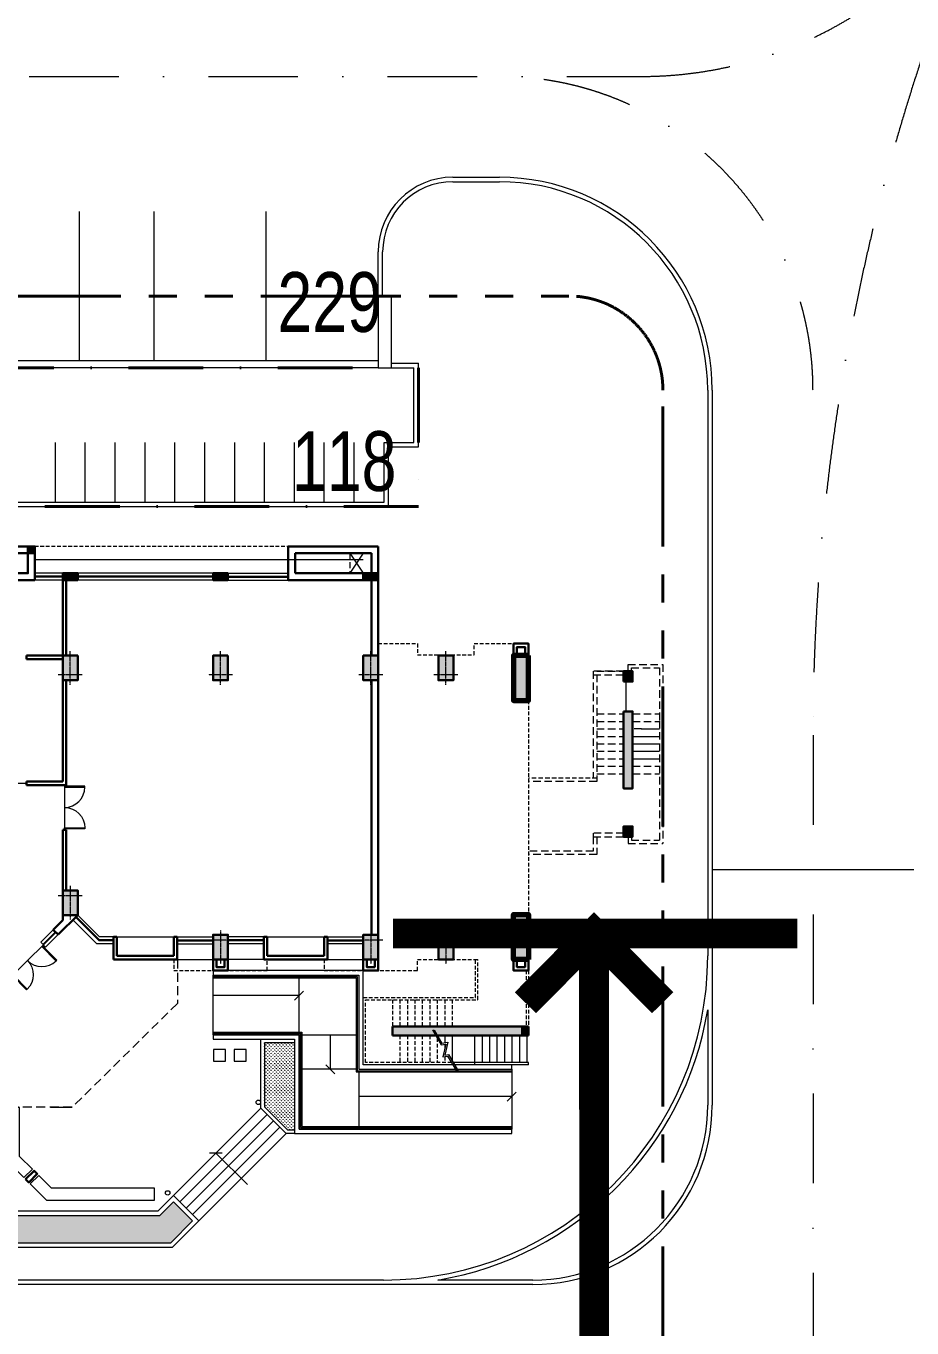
# Model space of a CAD drawing. Header units: inches. Extents: x 5542223 to 12533222, y 497239 to 5189502.
# Drawn here: x 6886902 to 6916560, y 2153413 to 2196995 of the extents above; entities that cross this region are included whole.
import ezdxf

# ---------------------------------------------------------------- set-up
doc = ezdxf.new("R2010")
doc.units = ezdxf.units.IN
doc.header["$MEASUREMENT"] = 0
for name, pattern in [('CENTER2', [1.125, 0.75, -0.125, 0.125, -0.125]), ('DASHDOT', [1, 0.5, -0.25, 0, -0.25]), ('DASHED2', [0.375, 0.25, -0.125]), ('HIDDEN', [0.375, 0.25, -0.125]), ('HIDDENX2', [0.75, 0.5, -0.25]), ('PHANTOM2', [1.25, 0.625, -0.125, 0.125, -0.125, 0.125, -0.125])]:
    doc.linetypes.add(name, pattern=pattern)
doc.layers.get('0').update_dxf_attribs({"color": 1})
for name, color, linetype, lineweight in [('Area_parking', 7, 'DASHDOT', 40), ('c_b', 253, 'Continuous', 15), ('CILL', 7, 'Continuous', 20), ('col', 7, 'Continuous', 30), ('DOOR', 7, 'Continuous', 9), ('ELE', 7, 'Continuous', 13), ('grid', 7, 'CENTER2', 9), ('hatch_col', 8, 'Continuous', 5), ('HosGreenHatch', 7, 'Continuous', 5), ('HosPlanter', 7, 'Continuous', 13), ('HosRamp', 7, 'Continuous', 13), ('HosSteps', 7, 'Continuous', 13), ('PARKING NO TXT', 7, 'Continuous', 9), ('PROJECTION', 7, 'HIDDEN', 18), ('railing', 253, 'Continuous', 15), ('RAILING_ABOVE', 7, 'HIDDENX2', 18), ('Road', 7, 'Continuous', 15), ('Road_center', 7, 'DASHDOT', 13), ('Road_CStone', 8, 'Continuous', 15), ('ROW', 7, 'PHANTOM2', 40), ('S_Parkingbays', 7, 'Continuous', 13), ('STAIR', 253, 'Continuous', 5), ('STAIRS_ABOVE', 7, 'HIDDENX2', 18), ('TEXT', 7, 'Continuous', 20), ('WALL', 7, 'Continuous', 30), ('wall_ele', 7, 'Continuous', 18), ('WIN', 7, 'Continuous', 20)]:
    doc.layers.add(name, color=color, linetype=linetype, lineweight=lineweight)
doc.layers.add('FURN', color=34, linetype='Continuous', lineweight=9, plot=False)
doc.styles.add('Parking_txt', font='arial.ttf', dxfattribs={"width": 0.75})
doc.styles.add('style1', font='ROMANS.SHX', dxfattribs={"width": 0.75, "height": 750})
doc.dimstyles.new('nuts', dxfattribs={"dimscale": 0, "dimtxt": 300, "dimasz": 250, "dimexe": 100, "dimexo": 50, "dimgap": 100, "dimtad": 1, "dimdec": 0, "dimzin": 0, "dimdsep": 46, "dimtxsty": 'style1', "dimblk": 'OBLIQUE', "dimcen": 250, "dimdle": 100, "dimclrd": 256, "dimclre": 256, "dimclrt": 256, "dimadec": 0, "dimazin": 0, "dimtfac": 1, "dimtdec": 0, "dimtmove": 2, "dimatfit": 3, "dimldrblk": 'OBLIQUE', "dimfxl": 1, "dimlwd": -1, "dimlwe": -1, "dimarcsym": 0})

# ---------------------------------------------------------------- blocks, each defined once
blk = doc.blocks.new('BHOSEDGESTAIR')
at = {"layer": 'hatch_col', "ltscale": 1000}
for points in [[(4200, -4480), (4500, -4480), (4500, -4825), (4200, -4825)], [(4200, -9675), (4500, -9675), (4500, -10020), (4200, -10020)]]:
    blk.add_hatch(color=256, dxfattribs=at).paths.add_polyline_path(points)
h = blk.add_hatch(color=256, dxfattribs=at)
h.paths.add_polyline_path([(4350, -6325), (4500, -6325), (4500, -8675), (4350, -8675)])
h.paths.add_polyline_path([(4350, -8675), (4200, -8675), (4200, -6325), (4350, -6325)])
h.paths.add_polyline_path([(4500, -6325), (4350, -6325), (4350, -6095), (4500, -6095)])
h.paths.add_polyline_path([(4200, -6095), (4350, -6095), (4350, -6325), (4200, -6325)])
at = {"layer": 'ELE', "ltscale": 0.1}
blk.add_line((4270, -9675), (4270, -8675), dxfattribs=at)
at = {"layer": 'railing', "ltscale": 3}
for p, q in [((4500, -7090), (5400, -7090)), ((4500, -7340), (5400, -7340)), ((4493, -7840), (5400, -7840)), ((4500, -7590), (5400, -7590)), ((4792, -8090), (5400, -8090))]:
    blk.add_line(p, q, dxfattribs=at)
at = {"layer": 'RAILING_ABOVE', "lineweight": 15, "ltscale": 500}
for p, q in [((3300, -3885), (1020, -3885)), ((3300, -4480), (3300, -3885)), ((3185, -4000), (1020, -4000)), ((3185, -4480), (3185, -4000)), ((4350, -4480), (4350, -4250)), ((4350, -4250), (5515, -4250)), ((5515, -8426), (5515, -4250)), ((4465, -4365), (5400, -4365)), ((4465, -4480), (4465, -4365)), ((5400, -8356), (5400, -4365)), ((3300, -6325), (1020, -6325)), ((3185, -10020), (3185, -6440)), ((3300, -6440), (3300, -6325)), ((3300, -9905), (3300, -6440)), ((3300, -6590), (4200, -6590)), ((3300, -6840), (4200, -6840)), ((4500, -6590), (5400, -6590)), ((4500, -6840), (5400, -6840)), ((3300, -7090), (4200, -7090)), ((3300, -7340), (4200, -7340)), ((3300, -7590), (4200, -7590)), ((3300, -7840), (4200, -7840)), ((3300, -8090), (4200, -8090)), ((4798, -8090), (4500, -8090)), ((3300, -8340), (4200, -8340)), ((3300, -8590), (4200, -8590)), ((4500, -8340), (5400, -8340)), ((4500, -8590), (5407, -8590)), ((5400, -10135), (5400, -8356)), ((5515, -10250), (5515, -8426)), ((3300, -10020), (4200, -10020)), ((4350, -10020), (4350, -10250)), ((4465, -10020), (4465, -10135)), ((4350, -10250), (5515, -10250)), ((4465, -10135), (5400, -10135))]:
    blk.add_line(p, q, dxfattribs=at)
at = {"layer": 'RAILING_ABOVE', "lineweight": 15, "ltscale": 300}
blk.add_line((3300, -6440), (1020, -6440), dxfattribs=at)
at = {"layer": 'RAILING_ABOVE', "lineweight": 15, "ltscale": 500}
for points in [[(4200, -4595), (3185, -4595), (3185, -4480), (4200, -4480)], [(4200, -10020), (3185, -10020), (3185, -9905), (4200, -9905)]]:
    blk.add_lwpolyline(points, close=True, dxfattribs=at)
at = {"layer": 'WALL', "ltscale": 25}
for points in [[(4200, -4480), (4500, -4480), (4500, -4825), (4200, -4825)], [(4200, -9675), (4500, -9675), (4500, -10020), (4200, -10020)]]:
    blk.add_lwpolyline(points, close=True, dxfattribs=at)
at = {"layer": 'WALL', "ltscale": 1000}
blk.add_lwpolyline([(4200, -8675), (4200, -6095), (4500, -6095), (4500, -8675), (4200, -8675)], close=True, dxfattribs=at)
blk = doc.blocks.new('colum')
at = {"layer": 'hatch_col'}
blk.add_hatch(color=256, dxfattribs=at).paths.add_polyline_path([(250, 185), (-250, 185), (-250, -640), (250, -640)])
at = {"layer": 'col'}
blk.add_lwpolyline([(-250, -640), (250, -640), (250, 185), (-250, 185)], close=True, dxfattribs=at)
at = {"layer": 'grid'}
for p, q in [((-400, 0), (400, 0)), ((0, 335), (0, -790))]:
    blk.add_line(p, q, dxfattribs=at)
blk = doc.blocks.new('door-left')
at = {"layer": 'DOOR'}
blk.add_lwpolyline([(-0.402, 0.85), (-0.444, 0.85), (-0.444, 0), (-0.402, 0)], close=True, dxfattribs=at)
blk.add_arc((-0.406, 0), 0.85, 0, 90, dxfattribs=at)
blk = doc.blocks.new('GHosEdge')
at = {"layer": 'hatch_col', "ltscale": 1000}
for points in [[(-23395, -10533), (-23895, -10533), (-23895, -12033), (-23395, -12033)], [(-23395, -19203), (-23895, -19203), (-23895, -20703), (-23395, -20703)]]:
    blk.add_hatch(color=256, dxfattribs=at).paths.add_polyline_path(points)
at = {"layer": 'hatch_col'}
for points in [[(-18865, -23228), (-18865, -23458), (-18365, -23458), (-18365, -23228)], [(-13835, -23228), (-13835, -23458), (-13335, -23458), (-13335, -23228)], [(-8805, -23228), (-8805, -23458), (-8305, -23458), (-8305, -23228)], [(-7140, -24128), (-7370, -24128), (-7370, -24358), (-7140, -24358)]]:
    blk.add_hatch(color=256, dxfattribs=at).paths.add_polyline_path(points)
at = {"layer": 'c_b', "ltscale": 3}
for p, q in [((-15150, -11288), (-17050, -11288)), ((-10120, -11288), (-12020, -11288))]:
    blk.add_line(p, q, dxfattribs=at)
at = {"layer": 'CILL', "ltscale": 50}
for p, q in [((-8142, -11357), (-7730, -10945)), ((-7978, -11518), (-7568, -11107)), ((-7730, -10945), (-7568, -11107))]:
    blk.add_line(p, q, dxfattribs=at)
at = {"layer": 'col', "color": 0, "lineweight": 70, "ltscale": 0.1}
for points in [[(-23895, -10533), (-23395, -10533), (-23395, -12033), (-23895, -12033)], [(-23895, -20703), (-23395, -20703), (-23395, -19203), (-23895, -19203)]]:
    blk.add_lwpolyline(points, close=True, dxfattribs=at)
at = {"layer": 'col'}
for points in [[(-23895, -20703), (-23895, -21103), (-23395, -21103), (-23395, -20703)], [(-23780, -20703), (-23780, -20988), (-23510, -20988), (-23510, -20703)]]:
    blk.add_lwpolyline(points, dxfattribs=at)
for points in [[(-18365, -23458), (-18365, -23228), (-18865, -23228), (-18865, -23458)], [(-13335, -23458), (-13335, -23228), (-13835, -23228), (-13835, -23458)], [(-8305, -23458), (-8305, -23228), (-8805, -23228), (-8805, -23458)], [(-7370, -24358), (-7140, -24358), (-7140, -24128), (-7370, -24128)]]:
    blk.add_lwpolyline(points, close=True, dxfattribs=at)
at = {"layer": 'DOOR', "ltscale": 50}
for p, q in [((-7122, -10492), (-6588, -9965)), ((-7656, -11019), (-7122, -10492))]:
    blk.add_line(p, q, dxfattribs=at)
at = {"layer": 'DOOR'}
for p, q in [((-8362, -16368), (-8362, -14868)), ((-7090, -16426), (-6090, -16426))]:
    blk.add_line(p, q, dxfattribs=at)
at = {"layer": 'ELE', "linetype": 'HIDDENX2', "ltscale": 400}
blk.add_line((-17915, -24128), (-17915, -23458), dxfattribs=at)
at = {"layer": 'PROJECTION', "ltscale": 500}
for q in [(-23895, -10533), (-23895, -21103)]:
    blk.add_line((-23895, -20703), q, dxfattribs=at)
at = {"layer": 'PROJECTION', "ltscale": 1200}
blk.add_lwpolyline([(-12141, -10533), (-12141, -9057), (-8618, -5581), (-6090, -5581)], dxfattribs=at)
at = {"layer": 'PROJECTION', "ltscale": 500}
for points in [[(-11331, -10533), (-11331, -10533), (-11331, -10533), (-12020, -10533), (-12020, -10158), (-15150, -10158), (-15150, -10533), (-17050, -10533), (-17050, -10158), (-20180, -10158), (-20180, -10533), (-22080, -10533), (-22080, -10533), (-22080, -10533), (-22080, -10533)], [(-18865, -21103), (-20180, -21103), (-20180, -20728), (-22080, -20728), (-22080, -21103), (-23895, -21103), (-23895, -20728)], [(-18365, -24358), (-6290, -24358)]]:
    blk.add_lwpolyline(points, dxfattribs=at)
at = {"layer": 'railing', "ltscale": 400}
for p, q in [((-17915, -24128), (-18365, -23458)), ((-18365, -24128), (-17915, -23458))]:
    blk.add_line(p, q, dxfattribs=at)
at = {"layer": 'RAILING_ABOVE', "ltscale": 500}
blk.add_line((-22080, -10533), (-22195, -10533), dxfattribs=at)
at = {"layer": 'STAIR', "ltscale": 3}
blk.add_line((-7890, -5581), (-8618, -5581), dxfattribs=at)
at = {"layer": 'WALL', "ltscale": 4}
for p, q in [((-17165, -10533), (-15035, -10533)), ((-17165, -10533), (-17165, -11288)), ((-17050, -10648), (-15150, -10648)), ((-17050, -10648), (-17050, -11288)), ((-15150, -10648), (-15150, -11288)), ((-15035, -10533), (-15035, -11288)), ((-10005, -10533), (-12135, -10533)), ((-12135, -10533), (-12135, -11288)), ((-10120, -10648), (-12020, -10648)), ((-12020, -10648), (-12020, -11288)), ((-10120, -10648), (-10120, -11288)), ((-10005, -10533), (-10005, -11288)), ((-17165, -11288), (-17050, -11288)), ((-15035, -11288), (-15150, -11288)), ((-12135, -11288), (-12020, -11288)), ((-10005, -11288), (-10120, -11288))]:
    blk.add_line(p, q, dxfattribs=at)
at = {"layer": 'WALL'}
for p, q in [((-8805, -12019), (-8149, -11363)), ((-8305, -11845), (-7986, -11526)), ((-7986, -11526), (-8149, -11363)), ((-8305, -12019), (-8305, -11845)), ((-8420, -12844), (-8420, -14868)), ((-8305, -12844), (-8305, -14868)), ((-8420, -19878), (-8420, -16368)), ((-7090, -16368), (-8420, -16368)), ((-8305, -19878), (-8305, -16483)), ((-8305, -16483), (-7090, -16483)), ((-8305, -20588), (-7090, -20588)), ((-8305, -20703), (-8305, -23228)), ((-8305, -20703), (-7090, -20703))]:
    blk.add_line(p, q, dxfattribs=at)
at = {"layer": 'WALL', "ltscale": 0.1}
for p, q in [((-8420, -14868), (-8305, -14868)), ((-7090, -16483), (-7090, -16368)), ((-18865, -20702), (-18865, -23228)), ((-7090, -20703), (-7090, -20588)), ((-18865, -23228), (-18865, -24358)), ((-16080, -23458), (-18635, -23458)), ((-18635, -23458), (-18635, -24128)), ((-15850, -23228), (-18365, -23228)), ((-16080, -24128), (-16080, -23458)), ((-15850, -24358), (-15850, -23228)), ((-7370, -23228), (-6020, -23228)), ((-18865, -24358), (-15850, -24358)), ((-16080, -24128), (-18635, -24128))]:
    blk.add_line(p, q, dxfattribs=at)
for points in [[(-23895, -10533), (-23895, -10158), (-23395, -10158), (-23395, -10533)], [(-23780, -10533), (-23780, -10273), (-23510, -10273), (-23510, -10533)], [(-18865, -10533), (-18865, -10158), (-18365, -10158), (-18365, -10533)], [(-18750, -10533), (-18750, -10273), (-18480, -10273), (-18480, -10533)], [(-13835, -10543), (-13835, -10158), (-13335, -10158), (-13335, -10543)], [(-13720, -10543), (-13720, -10273), (-13450, -10273), (-13450, -10543)], [(-18865, -19878), (-18865, -11358)], [(-18635, -19879), (-18635, -11358)], [(-18635, -20702), (-18635, -23228), (-18365, -23228)], [(-5790, -20703), (-5790, -23458), (-7140, -23458), (-7140, -24128), (-4585, -24128), (-4585, -23458)], [(-7370, -23228), (-7370, -24358), (-4355, -24358)]]:
    blk.add_lwpolyline(points, dxfattribs=at)
at = {"layer": 'WALL'}
blk.add_lwpolyline([(-8805, -23228), (-8420, -23228), (-8420, -20703)], dxfattribs=at)
at = {"layer": 'wall_ele', "ltscale": 4}
for p, q in [((-17165, -10533), (-18365, -10533)), ((-15035, -10533), (-13835, -10533)), ((-12135, -10533), (-13335, -10533))]:
    blk.add_line(p, q, dxfattribs=at)
at = {"layer": 'WIN', "ltscale": 0.1}
for p, q in [((-18365, -11058), (-17165, -11058)), ((-17165, -11153), (-18365, -11153)), ((-17165, -11193), (-18365, -11193)), ((-17165, -11288), (-18365, -11288)), ((-15035, -11058), (-13835, -11058)), ((-15035, -11153), (-13835, -11153)), ((-15035, -11193), (-13835, -11193)), ((-15035, -11288), (-13835, -11288)), ((-12135, -11058), (-13335, -11058)), ((-12135, -11153), (-13335, -11153)), ((-12135, -11193), (-13335, -11193)), ((-12135, -11288), (-13335, -11288)), ((-10005, -11058), (-9441, -11058)), ((-10005, -11153), (-9519, -11153)), ((-10005, -11193), (-9536, -11193)), ((-10005, -11288), (-9536, -11288)), ((-8757, -11972), (-9536, -11193)), ((-8805, -12019), (-9536, -11288)), ((-8729, -11944), (-9519, -11153)), ((-8642, -11857), (-9441, -11058)), ((-7656, -11019), (-8067, -11430)), ((-7642, -11033), (-8053, -11444)), ((-13835, -23228), (-15850, -23228)), ((-13835, -23323), (-15850, -23323)), ((-13835, -23363), (-15850, -23363)), ((-13835, -23458), (-15850, -23458)), ((-13335, -23228), (-8805, -23228)), ((-13335, -23323), (-8805, -23323)), ((-13335, -23363), (-8805, -23363)), ((-13335, -23458), (-8805, -23458)), ((-8305, -23228), (-7370, -23228)), ((-8305, -23323), (-7370, -23323)), ((-8305, -23363), (-7370, -23363)), ((-8305, -23458), (-7370, -23458)), ((-18365, -23908), (-7370, -23908))]:
    blk.add_line(p, q, dxfattribs=at)
at = {"layer": 'DOOR', "ltscale": 50, "zscale": 796.8750000343788}
for p, xscale, yscale, rotation in [((-6870, -10244), -796.875000035179, 796.875000034459, 44.62082861673562), ((-7374, -10741), 796.8750000351789, 796.8750000344588, 44.62082861673556)]:
    blk.add_blockref('door-left', p, dxfattribs=dict(at, xscale=xscale, yscale=yscale, rotation=rotation))
at = {"layer": 'grid', "ltscale": 750, "xscale": -1, "rotation": 180}
for p in [(-21130, -11173), (-21130, -11173), (-18615, -11173), (-13585, -11173), (-8555, -12659)]:
    blk.add_blockref('colum', p, dxfattribs=at)
at = {"layer": 'grid', "yscale": 804.3749999906868, "zscale": 804.3749999906358, "rotation": 90}
for p, xscale in [((-8362, -15261), -804.3749999906868), ((-8362, -15976), 804.3749999906868)]:
    blk.add_blockref('door-left', p, dxfattribs=dict(at, xscale=xscale))
at = {"layer": 'grid', "ltscale": 750}
for p in [(-21130, -20063), (-21130, -20063), (-18615, -20063), (-13585, -20063), (-8555, -20063)]:
    blk.add_blockref('colum', p, dxfattribs=at)
blk = doc.blocks.new('HosStairSide')
at = {"layer": 'hatch_col', "ltscale": 1000}
blk.add_hatch(color=256, dxfattribs=at).paths.add_polyline_path([(-250, 2175), (-500, 2175), (-500, 1875), (-250, 1875)])
h = blk.add_hatch(color=256, dxfattribs=at)
h.paths.add_polyline_path([(-250, 2175), (-250, 1875), (2265, 1875), (2265, 2175)])
h.paths.add_polyline_path([(2265, 2175), (2265, 1875), (4055, 1875), (4055, 2175)])
at = {"layer": 'railing', "ltscale": 50}
for p, q in [((1305, 3075), (1305, 3150)), ((2055, 3113), (2055, 3150))]:
    blk.add_line(p, q, dxfattribs=at)
for points in [[(-500, 3150), (1974, 3150)], [(-500, 3150), (-500, 3075)], [(-500, 3075), (2020, 3075)]]:
    blk.add_lwpolyline(points, dxfattribs=at)
at = {"layer": 'STAIR', "ltscale": 50}
for p, q in [((-445, 2175), (-445, 3075)), ((-195, 2175), (-195, 3075)), ((55, 2175), (55, 3075)), ((305, 2175), (305, 3075)), ((555, 2175), (555, 3075)), ((805, 2175), (805, 3075)), ((1055, 2175), (1055, 3075)), ((1305, 2175), (1305, 3075)), ((2055, 2175), (2055, 3017)), ((2305, 2175), (2305, 2416))]:
    blk.add_line(p, q, dxfattribs=at)
at = {"layer": 'STAIR', "linetype": 'DASHED2', "ltscale": 500}
for p, q in [((2555, 2263), (2555, 3075)), ((2805, 2175), (2805, 3075)), ((3055, 2175), (3055, 3075)), ((3305, 2175), (3305, 3075)), ((3555, 2175), (3555, 3075)), ((3805, 2175), (3805, 3075)), ((-500, -375), (-500, 1875)), ((-425, 0), (-425, 1875)), ((2055, 975), (2055, 1875)), ((2305, 975), (2305, 1875)), ((2555, 975), (2555, 1875)), ((2805, 975), (2805, 1875)), ((3055, 975), (3055, 1875)), ((3305, 975), (3305, 1875)), ((3555, 975), (3555, 1875)), ((3805, 975), (3805, 1875)), ((4055, 975), (4055, 1875))]:
    blk.add_line(p, q, dxfattribs=at)
for points in [[(2078, 3075), (4955, 3075), (4955, 975), (1200, 975), (1200, -375)], [(2078, 3150), (5030, 3150), (5030, 900), (1275, 900), (1275, -375)]]:
    blk.add_lwpolyline(points, dxfattribs=at)
at = {"layer": 'STAIR'}
for points in [[(2659, 1986), (2402, 2431), (2199, 2400), (2301, 2830), (2180, 2811), (1852, 3351)], [(2715, 1986), (2427, 2486), (2266, 2461), (2367, 2891), (2206, 2866), (1910, 3351)]]:
    blk.add_lwpolyline(points, dxfattribs=at)
at = {"layer": 'STAIRS_ABOVE', "ltscale": 250}
for p, q in [((2305, 2881), (2305, 3075)), ((2305, 2467), (2305, 2628))]:
    blk.add_line(p, q, dxfattribs=at)
at = {"layer": 'WALL', "ltscale": 50}
for p, q in [((4055, 2175), (-500, 2175)), ((-500, 2175), (-500, 1875)), ((4055, 1875), (-500, 1875)), ((4055, 1875), (4055, 2175))]:
    blk.add_line(p, q, dxfattribs=at)
blk = doc.blocks.new('HosEnt')
at = {"layer": 'HosGreenHatch'}
h = blk.add_hatch(dxfattribs=at)
h.set_pattern_fill('GRASS', color=256, scale=80, style=0)
h.set_pattern_definition([(90, (-2327030.06, -549523.087), (-56.5685425, 56.5685425), [15, -98.137085]), (45, (-2327030.06, -549523.09), (-56.5685425, 56.5685425), [15, -65]), (135, (-2327030.06, -549523.09), (-56.5685425, -56.5685425), [15, -65])])
h.paths.add_polyline_path([(9975, 6843), (8963, 6843), (8963, 4701), (9740, 3923), (9975, 3923)])
at = {"layer": 'HosGreenHatch', "ltscale": 0.1}
h = blk.add_hatch(dxfattribs=at)
h.set_pattern_fill('GRASS', color=256, scale=80, style=0)
h.set_pattern_definition([(270, (5557177.835, -2072128.13), (56.5685425, -56.5685425), [15, -98.137085]), (225, (5557177.835, -2072128.13), (56.5685425, -56.5685425), [15, -65]), (315, (5557177.835, -2072128.13), (56.5685425, 56.5685425), [15, -65])])
h.paths.add_polyline_path([(150, 150), (5830, 150), (6559, 879), (5922, 1515), (5457, 1050), (150, 1050)])
at = {"ltscale": 0.1}
for p, q in [((7245, 7108), (7245, 9108)), ((10125, 7198), (10125, 9018)), ((10125, 7108), (10125, 7158)), ((10125, 7108), (10175, 7108)), ((10215, 7108), (12035, 7108)), ((10175, 5954), (10125, 5954)), ((12035, 5954), (10215, 5954)), ((12125, 5864), (12125, 4044)), ((17245, 5954), (17245, 3954)), ((1358, 2452), (1075, 2169))]:
    blk.add_line(p, q, dxfattribs=at)
at = {"color": 8, "ltscale": 0.1}
for points in [[(7245, 9058), (12075, 9058), (12075, 5904), (17245, 5904)], [(7245, 9018), (12035, 9018), (12035, 5864), (17245, 5864)], [(7245, 7198), (10215, 7198), (10215, 4044), (17245, 4044)], [(7245, 7158), (10175, 7158), (10175, 4004), (17245, 4004)]]:
    blk.add_lwpolyline(points, dxfattribs=at)
at = {"color": 3, "ltscale": 0.1}
blk.add_lwpolyline([(7245, 7108), (10125, 7108), (10125, 3954), (17245, 3954)], dxfattribs=at)
at = {"ltscale": 0.1}
for points in [[(7657, 6622), (7257, 6622), (7257, 6222), (7657, 6222)], [(8357, 6622), (7957, 6622), (7957, 6222), (8357, 6222)], [(5289, 1571), (5289, 1971), (1839, 1971), (1411, 2399), (1128, 2116), (1673, 1571)]]:
    blk.add_lwpolyline(points, close=True, dxfattribs=at)
blk.add_lwpolyline([(371, 4672), (371, 2874), (916, 2329), (1199, 2611), (771, 3039), (771, 4672), (371, 4672)], dxfattribs=at)
at = {"color": 5, "ltscale": 0.1}
for centre in [(8760, 4848), (5728, 1816)]:
    blk.add_circle(centre, 75, dxfattribs=at)
at = {"layer": 'HosPlanter', "ltscale": 0.1}
blk.add_lwpolyline([(9975, 6843), (8963, 6843), (8963, 4701), (9740, 3923), (9975, 3923), (9975, 3804), (9697, 3804), (8848, 4653), (8848, 6954)], dxfattribs=at)
for points in [[(0, 0), (5892, 0), (6771, 879), (5922, 1727), (5395, 1200), (0, 1200)], [(150, 150), (5830, 150), (6559, 879), (5922, 1515), (5457, 1050), (150, 1050)]]:
    blk.add_lwpolyline(points, close=True, dxfattribs=at)
at = {"layer": 'HosRamp'}
blk.add_lwpolyline([(17245, 6104), (12275, 6104), (12275, 9258), (7245, 9258), (7245, 9108), (12125, 9108), (12125, 5954), (17245, 5954), (17245, 6104)], dxfattribs=at)
at = {"layer": 'HosRamp', "ltscale": 0.1}
blk.add_lwpolyline([(17245, 3954), (10125, 3954), (10125, 7108), (7245, 7108), (7245, 6958), (9975, 6958), (9975, 3804), (17245, 3804), (17245, 3954)], dxfattribs=at)
at = {"layer": 'HosSteps', "ltscale": 0.1}
for p, q in [((8848, 4653), (5922, 1727)), ((9060, 4441), (6135, 1515)), ((9272, 4229), (6347, 1303)), ((9485, 4017), (6559, 1091)), ((9697, 3804), (6771, 879))]:
    blk.add_line(p, q, dxfattribs=at)
at = {"layer": 'WALL', "ltscale": 0.1}
blk.add_line((1252, 2558), (969, 2275), dxfattribs=at)
blk.add_lwpolyline([(969, 2275), (1075, 2169), (1358, 2452), (1252, 2558)], close=True, dxfattribs=at)
blk.add_leader([(17245, 5042), (12125, 5042)], dimstyle='nuts', override={"dimscale": 100, "dimasz": 3, "dimtad": 0})
at = {"layer": 'TEXT'}
for points in [[(10125, 8419), (7245, 8419)], [(11173, 5954), (11173, 7108)], [(7344, 3149), (8396, 2098)]]:
    blk.add_leader(points, dimstyle='nuts', override={"dimscale": 100, "dimasz": 3, "dimtad": 0}, dxfattribs=at)

msp = doc.modelspace()

# ---------------------------------------------------------------- linework, layer by layer
at = {"const_width": 1000}
msp.add_lwpolyline([(6908213.967, 2164299.305), (6905916.895, 2166618.812), (6903619.823, 2164299.305)], dxfattribs=at)
for points in [[(6899187.312, 2166618.812, 1000, 1000, 0), (6912725.698, 2166618.812, 0, 0, 0)], [(6905916.895, 2166618.812, 1000, 1000, 0), (6905956.505, 2062580.207, 0, 0, 0)]]:
    msp.add_lwpolyline(points, format="xyseb")
msp.add_circle((6864263.374, 1819279.277), 1322040.52)
at = {"layer": 'Area_parking', "ltscale": 5000}
msp.add_lwpolyline([(6770329.817, 2185557.199), (6900037.133, 2185557.199), (6900037.133, 2180907.199), (6770329.817, 2180907.199), (6770329.817, 2185557.199)], close=True, dxfattribs=at)
at = {"layer": 'Road', "ltscale": 6000}
for p, q in [((6901190.791, 2191932.199), (6902747.133, 2191932.199)), ((6909872.133, 2184807.199), (6909872.133, 2160867.199)), ((6903872.133, 2154867.199), (6868196.076, 2154867.199))]:
    msp.add_line(p, q, dxfattribs=at)
at = {"layer": 'Road'}
for p, q in [((6898690.791, 2185787.199), (6858887.133, 2185787.199)), ((6899140.791, 2185707.199), (6900037.133, 2185707.199)), ((6900037.133, 2182907.199), (6900037.133, 2185707.199)), ((6898690.791, 2185557.199), (6858887.133, 2185557.199)), ((6899140.791, 2185557.199), (6899887.133, 2185557.199)), ((6899887.133, 2183057.199), (6899887.133, 2185557.199)), ((6898887.133, 2181057.199), (6898887.133, 2183057.199)), ((6898887.133, 2183057.199), (6899887.133, 2183057.199)), ((6899037.133, 2180907.199), (6899037.133, 2182907.199)), ((6899037.133, 2182907.199), (6900037.133, 2182907.199)), ((6858287.133, 2180907.199), (6899037.133, 2180907.199)), ((6858437.133, 2181057.199), (6898887.133, 2181057.199)), ((6909872.133, 2168757.198), (6916622.133, 2168757.198))]:
    msp.add_line(p, q, dxfattribs=at)
msp.add_lwpolyline([(6899140.791, 2185557.199), (6899140.791, 2187957.199), (6898690.791, 2187957.199), (6898690.791, 2185557.199)], close=True, dxfattribs=at)
at = {"layer": 'Road', "ltscale": 6000}
for centre, radius, start, end in [((6901190.791, 2189432.199), 2500, 90, 180), ((6902747.133, 2184807.199), 7125, 0, 90), ((6903872.133, 2160867.199), 6000, 270, 0)]:
    msp.add_arc(centre, radius, start, end, dxfattribs=at)
at = {"layer": 'Road_center', "ltscale": 6000}
for p, q in [((6707002.844, 2195307.199), (6907488.227, 2195307.199)), ((6913247.133, 2173257.199), (6913247.133, 2076448.206))]:
    msp.add_line(p, q, dxfattribs=at)
for centre, radius, start, end in [((6985247.133, 2173257.199), 72000, 90, 180), ((6907488.227, 2208807.199), 13500, 270, 335.4309567), ((6902747.133, 2184807.199), 10500, 0, 90)]:
    msp.add_arc(centre, radius, start, end, dxfattribs=at)
at = {"layer": 'Road_CStone', "ltscale": 6000}
for p, q in [((6901190.791, 2191782.199), (6902747.133, 2191782.199)), ((6898840.791, 2187957.199), (6898840.791, 2189432.199)), ((6909722.133, 2184807.199), (6909722.133, 2165867.194)), ((6909722.133, 2164056.813), (6909722.133, 2160867.204)), ((6898872.133, 2155017.199), (6868046.076, 2155017.199)), ((6903872.133, 2155017.199), (6900682.52, 2155017.199))]:
    msp.add_line(p, q, dxfattribs=at)
for centre, radius, start, end in [((6901190.791, 2189432.199), 2350, 90, 180), ((6902747.133, 2184807.199), 6975, 0, 90), ((6898872.133, 2165867.199), 10850, 270, 0), ((6898872.133, 2165867.199), 11000, 279.4728721, 350.5271279), ((6903872.133, 2160867.199), 5850, 270, 0)]:
    msp.add_arc(centre, radius, start, end, dxfattribs=at)
at = {"layer": 'ROW', "ltscale": 7500}
for p, q in [((6763517.133, 2187957.199), (6905072.133, 2187957.199)), ((6908222.133, 2076448.206), (6908222.133, 2184807.199))]:
    msp.add_line(p, q, dxfattribs=at)
msp.add_arc((6905072.133, 2184807.199), 3150, 0, 90, dxfattribs=at)
at = {"layer": 'S_Parkingbays'}
for p, q in [((6888690.791, 2185787.199), (6888690.791, 2190787.199)), ((6891190.791, 2185787.199), (6891190.791, 2190787.199)), ((6894940.791, 2185787.199), (6894940.791, 2190787.199)), ((6898690.791, 2187957.199), (6898690.791, 2189432.199)), ((6887887.133, 2181057.199), (6887887.133, 2183057.199)), ((6888887.133, 2181057.199), (6888887.133, 2183057.199)), ((6889887.133, 2181057.199), (6889887.133, 2183057.199)), ((6890887.133, 2181057.199), (6890887.133, 2183057.199)), ((6891887.133, 2181057.199), (6891887.133, 2183057.199)), ((6892887.133, 2181057.199), (6892887.133, 2183057.199)), ((6893887.133, 2181057.199), (6893887.133, 2183057.199)), ((6894887.133, 2181057.199), (6894887.133, 2183057.199)), ((6895887.133, 2181057.199), (6895887.133, 2183057.199)), ((6896887.133, 2181057.199), (6896887.133, 2183057.199)), ((6897887.133, 2181057.199), (6897887.133, 2183057.199))]:
    msp.add_line(p, q, dxfattribs=at)

# ---------------------------------------------------------------- block references
at = {"layer": 'col', "xscale": -1, "rotation": 180}
msp.add_blockref('BHOSEDGESTAIR', (6902707.133, 2165376.742), dxfattribs=at)
at = {"layer": 'FURN', "rotation": 180}
msp.add_blockref('HosStairSide', (6903222.133, 2165376.199), dxfattribs=at)
at = {"layer": 'grid', "rotation": 180}
msp.add_blockref('GHosEdge', (6879827.133, 2155217.789), dxfattribs=at)
at = {"layer": 'HosRamp'}
msp.add_blockref('HosEnt', (6885917.133, 2156117.789), dxfattribs=at)

# ---------------------------------------------------------------- texts
at = {"layer": 'PARKING NO TXT', "style": 'Parking_txt', "width": 0.75}
for s, p in [('229', (6895318.789, 2186757.199)), ('118', (6895805.583, 2181431.567))]:
    msp.add_text(s, height=2000, dxfattribs=at).set_placement(p)

doc.saveas('drawing.dxf')
